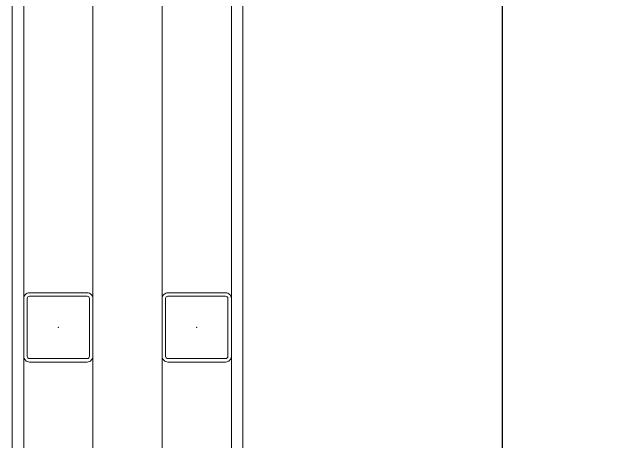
# Model space of a CAD drawing. Extents: x -2050 to 29725, y -1777 to 6820.
# Drawn here: x 7107.5 to 7160.4, y 1376.1 to 1413.3 of the extents above; entities that cross this region are included whole.
import ezdxf

# ---------------------------------------------------------------- set-up
doc = ezdxf.new("R2010")
doc.units = 0
doc.header["$LTSCALE"] = 25
doc.header["$MEASUREMENT"] = 0
doc.linetypes.add('DOT2', pattern=[0.125, 0, -0.125])
doc.linetypes.add('HIDDEN', pattern=[0.375, 0.25, -0.125])
doc.layers.get('0').update_dxf_attribs({"color": 9, "lineweight": 9})
for name, color, linetype, lineweight in [('06D', 9, 'Continuous', 9), ('10', 9, 'Continuous', 9), ('11', 9, 'Continuous', 9), ('20', 9, 'DOT2', 9), ('DATA TAVAN', 160, 'Continuous', 30)]:
    doc.layers.add(name, color=color, linetype=linetype, lineweight=lineweight)

# ---------------------------------------------------------------- blocks, each defined once
blk = doc.blocks.new('prf-60x60')
for points in [[(-2.5, -6), (2.5, -6, 0.414214), (3, -5.5), (3, -0.5, 0.414214), (2.5, 0), (-2.5, 0, 0.414214), (-3, -0.5), (-3, -5.5, 0.414214)], [(-2.5, -5.7), (2.5, -5.7, 0.414214), (2.7, -5.5), (2.7, -0.5, 0.414214), (2.5, -0.3), (-2.5, -0.3, 0.414214), (-2.7, -0.5), (-2.7, -5.5, 0.414214)]]:
    blk.add_lwpolyline(points, format="xyb", close=True)
at = {"color": 252}
blk.add_point((0, -3), dxfattribs=at)

msp = doc.modelspace()

# ---------------------------------------------------------------- linework, layer by layer
at = {"layer": '06D'}
msp.add_lwpolyline([(7114.5, 1443), (7120.5, 1443), (7120.5, 895.856), (7114.5, 895.856)], close=True, dxfattribs=at)
at = {"layer": '11'}
for points in [[(7107.5, 1450), (7127.5, 1450), (7127.5, 888.856), (7107.5, 888.856)], [(7108.5, 1449), (7126.5, 1449), (7126.5, 889.856), (7108.5, 889.856)]]:
    msp.add_lwpolyline(points, close=True, dxfattribs=at)
at = {"layer": '20', "linetype": 'HIDDEN', "lineweight": 0}
msp.add_lwpolyline([(7129.5, 979.758, -0.152644), (10705.5, 2076.188, -0.10573)], format="xyb", dxfattribs=at)
at = {"layer": 'DATA TAVAN'}
msp.add_line((7149.982, 1811.823), (7149.982, 1068.088), dxfattribs=at)

# ---------------------------------------------------------------- block references
at = {"layer": '10'}
for p in [(7111.5, 1389), (7123.5, 1389)]:
    msp.add_blockref('prf-60x60', p, dxfattribs=at)

doc.saveas('drawing.dxf')
